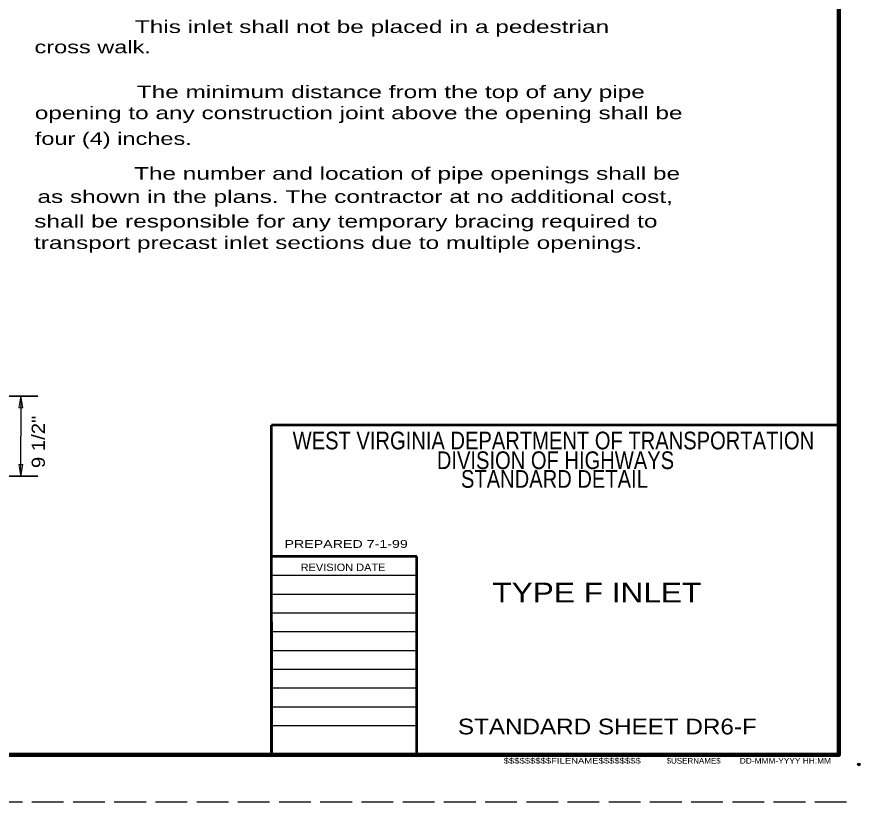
# Model space of a CAD drawing. Extents: x 82.3 to 117.7, y 1.2 to 23.2.
# Drawn here: x 108.74 to 117.66, y 1.2 to 9.52 of the extents above; entities that cross this region are included whole.
import ezdxf
from ezdxf.enums import TextEntityAlignment as Align

# ---------------------------------------------------------------- set-up
doc = ezdxf.new("R2010")
doc.units = 0
doc.header["$LTSCALE"] = 0.056
doc.header["$PDMODE"] = 32
doc.header["$PDSIZE"] = 0.028
doc.linetypes.add('LONG_DASHED', pattern=[7.5, 6, -1.5])
for name, color, linetype, lineweight in [('1', 7, 'Continuous', 25), ('3', 7, 'Continuous', 13), ('6', 7, 'Continuous', 13)]:
    doc.layers.add(name, color=color, linetype=linetype, lineweight=lineweight)

msp = doc.modelspace()

# ---------------------------------------------------------------- hatches: boundary and pattern name
at = {"layer": '1'}
for points in [[(108.804, 5.3765), (108.7625, 5.3765), (108.78333, 5.5015), (108.78333, 5.5015)], [(108.79375, 5.439), (108.77292, 5.439), (108.78333, 5.5015), (108.78333, 5.5015)], [(108.80408, 4.77858), (108.76258, 4.77858), (108.78342, 4.65358), (108.78342, 4.65358)], [(108.79375, 4.71608), (108.77292, 4.71608), (108.78333, 4.65358), (108.78333, 4.65358)]]:
    msp.add_hatch(color=256, dxfattribs=at).paths.add_polyline_path(points)

# ---------------------------------------------------------------- linework, layer by layer
at = {"layer": '1', "lineweight": 35}
for p, q in [((108.20767, 5.50158), (108.96333, 5.50158)), ((108.20767, 4.65358), (108.96333, 4.65358))]:
    msp.add_line(p, q, dxfattribs=at)
at = {"layer": '1'}
for p, q in [((108.78333, 5.43908), (108.78333, 5.07758)), ((108.78333, 4.71608), (108.78333, 5.07758)), ((112.97533, 3.60242), (111.43742, 3.60242)), ((112.97533, 3.40342), (111.43742, 3.40342)), ((112.97533, 3.20442), (111.43742, 3.20442)), ((112.97533, 3.00542), (111.43742, 3.00542)), ((112.97533, 2.80642), (111.43742, 2.80642)), ((112.97533, 2.60742), (111.43742, 2.60742)), ((112.97533, 2.40842), (111.43742, 2.40842)), ((112.97533, 2.20942), (111.43742, 2.20942)), ((112.97533, 2.01042), (111.43742, 2.01042))]:
    msp.add_line(p, q, dxfattribs=at)
at = {"layer": '1', "lineweight": 53}
for p, q in [((117.43742, 5.19325), (111.43742, 5.19325)), ((111.43742, 1.70342), (111.43742, 5.19325)), ((117.43742, 1.70342), (117.43742, 4.20242)), ((112.97533, 3.80242), (111.43742, 3.80242)), ((112.97533, 1.70342), (112.97533, 3.80242)), ((111.43742, 3.11342), (111.43742, 1.70342)), ((117.43742, 1.70342), (111.43742, 1.70342))]:
    msp.add_line(p, q, dxfattribs=at)
at = {"layer": '1', "linetype": 'LONG_DASHED'}
msp.add_line((117.52075, 1.20342), (82.32075, 1.20342), dxfattribs=at)
at = {"layer": '1', "lineweight": 158}
msp.add_lwpolyline([(117.43742, 22.70342), (117.43742, 1.70342), (84.93742, 1.70342)], dxfattribs=at)
at = {"layer": '1', "lineweight": 13}
for points in [[(108.804, 5.3765), (108.7625, 5.3765), (108.78333, 5.5015), (108.78333, 5.5015)], [(108.79375, 5.439), (108.77292, 5.439), (108.78333, 5.5015), (108.78333, 5.5015)], [(108.80408, 4.77858), (108.76258, 4.77858), (108.78342, 4.65358), (108.78342, 4.65358)], [(108.79375, 4.71608), (108.77292, 4.71608), (108.78333, 4.65358), (108.78333, 4.65358)]]:
    msp.add_lwpolyline(points, close=True, dxfattribs=at)
at = {"layer": '1'}
for p in [(117.43742, 1.70342), (117.65042, 1.60342)]:
    msp.add_point(p, dxfattribs=at)
at = {"layer": '6'}
msp.add_line((108.78333, 4.65358), (108.78342, 4.65358), dxfattribs=at)

# ---------------------------------------------------------------- texts
at = {"layer": '1'}
for s, height, width, p in [('The minimum distance from the top of any pipe', 0.133, 1.45, (110.01108, 8.65675)), ('opening to any construction joint above the opening shall be', 0.133, 1.45, (108.93208, 8.43375)), ('four (4) inches.', 0.133, 1.4, (108.93208, 8.16175)), ('The number and location of pipe openings shall be ', 0.133, 1.45, (109.98167, 7.793)), ('as shown in the plans. The contractor at no additional cost,', 0.133, 1.45, (108.95983, 7.5475)), ('shall be responsible for any temporary bracing required to ', 0.133, 1.45, (108.92633, 7.28708)), ('transport precast inlet sections due to multiple openings.', 0.133, 1.45, (108.92392, 7.05983)), ('REVISION DATE', 0.079, 1.1, (111.7445, 3.64975)), ('$$$$$$$$$FILENAME$$$$$$$$', 0.06, 1.25, (113.89317, 1.61167)), ('$USERNAME$', 0.06, 1.05, (115.61725, 1.61167)), ('DD-MMM-YYYY HH:MM', 0.06, 1.1, (116.39083, 1.61167))]:
    msp.add_text(s, height=height, dxfattribs=dict(at, width=width)).set_placement(p)
for s, height, width, p in [('WEST VIRGINIA DEPARTMENT OF TRANSPORTATION', 0.1875, 0.85, (114.41917, 4.93833)), ('DIVISION OF HIGHWAYS', 0.1875, 0.85, (114.44104, 4.72942)), ('STANDARD DETAIL', 0.1875, 0.85, (114.42975, 4.53125)), (' PREPARED 7-1-99 ', 0.08333, 1.35, (112.22608, 3.895)), ('      TYPE F INLET      ', 0.2083, 1.2, (114.87854, 3.31858)), ('STANDARD SHEET DR6-F     ', 0.1667, 1.15, (115.16754, 1.9205))]:
    msp.add_text(s, height=height, dxfattribs=dict(at, width=width)).set_placement(p, align=Align.CENTER)
at = {"layer": '3'}
for s, width, p in [('This inlet shall not be placed in a pedestrian ', 1.45, (109.991, 9.34633)), ('cross walk.', 1.4, (108.92875, 9.13167))]:
    msp.add_text(s, height=0.133, dxfattribs=dict(at, width=width)).set_placement(p)
at = {"layer": '3', "width": 1.15}
msp.add_text('9 1/2"', height=0.14, rotation=90, dxfattribs=at).set_placement((109.03875, 4.73975))

doc.saveas('drawing.dxf')
